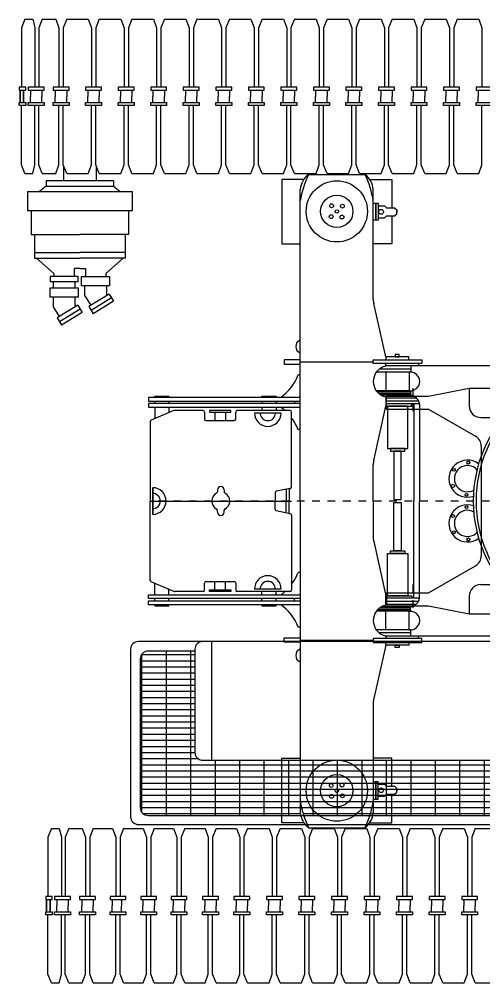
# Model space of a CAD drawing. Header units: millimetres. Extents: x 145 to 546, y 191 to 658.
# Drawn here: x 304.32 to 310.35, y 226.41 to 238.91 of the extents above; entities that cross this region are included whole.
import ezdxf

# ---------------------------------------------------------------- set-up
doc = ezdxf.new("R2010")
doc.units = ezdxf.units.MM
doc.linetypes.add('CENTER', pattern=[50.8, 31.75, -6.35, 6.35, -6.35])
doc.layers.add('Centerline', color=7, linetype='CENTER')
pattern_1 = [(180, (529425.91, 291695.01), (2e-13, -79.375), []), (270, (529425.9, 291695), (317.5, 6e-13), [])]

# ---------------------------------------------------------------- blocks, each defined once
blk = doc.blocks.new('DEMAG CC8800 TRACTOR TV')
for p, q in [((-7556, 6250), (-7602, 6140)), ((-7556, 6250), (-7455, 6250)), ((-7455, 6250), (-7426, 6140)), ((-7331, 6250), (-7376, 6140)), ((-7331, 6250), (-7156, 6250)), ((-7156, 6250), (-7115, 6140)), ((-7013, 6250), (-7059, 6140)), ((-7013, 6250), (-6734, 6250)), ((-6734, 6250), (-6692, 6140)), ((-6734, 6250), (-6692, 6140)), ((-6591, 6250), (-6637, 6140)), ((-6591, 6250), (-6312, 6250)), ((-6312, 6250), (-6270, 6140)), ((-6312, 6250), (-6270, 6140)), ((-6169, 6250), (-6214, 6140)), ((-6169, 6250), (-5889, 6250)), ((-5889, 6250), (-5847, 6140)), ((-5889, 6250), (-5847, 6140)), ((-5746, 6250), (-5792, 6140)), ((-5746, 6250), (-5467, 6250)), ((-5467, 6250), (-5425, 6140)), ((-5467, 6250), (-5425, 6140)), ((-5324, 6250), (-5370, 6140)), ((-5324, 6250), (-5045, 6250)), ((-5045, 6250), (-5003, 6140)), ((-5045, 6250), (-5003, 6140)), ((-4902, 6250), (-4947, 6140)), ((-4902, 6250), (-4622, 6250)), ((-4622, 6250), (-4580, 6140)), ((-4622, 6250), (-4580, 6140)), ((-4479, 6250), (-4525, 6140)), ((-4479, 6250), (-4200, 6250)), ((-4200, 6250), (-4158, 6140)), ((-4200, 6250), (-4158, 6140)), ((-4057, 6250), (-4103, 6140)), ((-4057, 6250), (-3777, 6250)), ((-3777, 6250), (-3736, 6140)), ((-3777, 6250), (-3736, 6140)), ((-3634, 6250), (-3680, 6140)), ((-3634, 6250), (-3355, 6250)), ((-3355, 6250), (-3313, 6140)), ((-3355, 6250), (-3313, 6140)), ((-3212, 6250), (-3258, 6140)), ((-3212, 6250), (-2933, 6250)), ((-2933, 6250), (-2891, 6140)), ((-2933, 6250), (-2891, 6140)), ((-2790, 6250), (-2835, 6140)), ((-2790, 6250), (-2510, 6250)), ((-2510, 6250), (-2468, 6140)), ((-2510, 6250), (-2468, 6140)), ((-2367, 6250), (-2413, 6140)), ((-2367, 6250), (-2088, 6250)), ((-2088, 6250), (-2046, 6140)), ((-2088, 6250), (-2046, 6140)), ((-1945, 6250), (-1991, 6140)), ((-1945, 6250), (-1666, 6250)), ((-1666, 6250), (-1624, 6140)), ((-1666, 6250), (-1624, 6140)), ((-7602, 6140), (-7602, 5368)), ((-7426, 6140), (-7426, 5368)), ((-7376, 6140), (-7376, 5368)), ((-7115, 6140), (-7115, 5368)), ((-7059, 6140), (-7059, 5368)), ((-6692, 6140), (-6692, 5368)), ((-6637, 6140), (-6637, 5368)), ((-6270, 6140), (-6270, 5368)), ((-6214, 6140), (-6214, 5368)), ((-5847, 6140), (-5847, 5368)), ((-5792, 6140), (-5792, 5368)), ((-5425, 6140), (-5425, 5368)), ((-5370, 6140), (-5370, 5368)), ((-5003, 6140), (-5003, 5368)), ((-4947, 6140), (-4947, 5368)), ((-4580, 6140), (-4580, 5368)), ((-4525, 6140), (-4525, 5368)), ((-4158, 6140), (-4158, 5368)), ((-4103, 6140), (-4103, 5368)), ((-3736, 6140), (-3736, 5368)), ((-3680, 6140), (-3680, 5368)), ((-3313, 6140), (-3313, 5368)), ((-3258, 6140), (-3258, 5368)), ((-2891, 6140), (-2891, 5368)), ((-2835, 6140), (-2835, 5368)), ((-2468, 6140), (-2468, 5368)), ((-2413, 6140), (-2413, 5368)), ((-2046, 6140), (-2046, 5368)), ((-1991, 6140), (-1991, 5368)), ((-1624, 6140), (-1624, 5368)), ((-7485, 5329), (-7485, 5250)), ((-7485, 5171), (-7485, 5250)), ((-7336, 5329), (-7336, 5250)), ((-7336, 5171), (-7336, 5250)), ((-7162, 5329), (-7162, 5250)), ((-7162, 5171), (-7162, 5250)), ((-7013, 5329), (-7013, 5250)), ((-7013, 5171), (-7013, 5250)), ((-6739, 5329), (-6739, 5250)), ((-6739, 5329), (-6739, 5250)), ((-6739, 5171), (-6739, 5250)), ((-6739, 5171), (-6739, 5250)), ((-6591, 5329), (-6591, 5250)), ((-6591, 5171), (-6591, 5250)), ((-6317, 5329), (-6317, 5250)), ((-6317, 5329), (-6317, 5250)), ((-6317, 5171), (-6317, 5250)), ((-6317, 5171), (-6317, 5250)), ((-6168, 5329), (-6168, 5250)), ((-6168, 5171), (-6168, 5250)), ((-5894, 5329), (-5894, 5250)), ((-5894, 5329), (-5894, 5250)), ((-5894, 5171), (-5894, 5250)), ((-5894, 5171), (-5894, 5250)), ((-5746, 5329), (-5746, 5250)), ((-5746, 5171), (-5746, 5250)), ((-5472, 5329), (-5472, 5250)), ((-5472, 5329), (-5472, 5250)), ((-5472, 5171), (-5472, 5250)), ((-5472, 5171), (-5472, 5250)), ((-5324, 5329), (-5324, 5250)), ((-5324, 5171), (-5324, 5250)), ((-5050, 5329), (-5050, 5250)), ((-5050, 5329), (-5050, 5250)), ((-5050, 5171), (-5050, 5250)), ((-5050, 5171), (-5050, 5250)), ((-4901, 5329), (-4901, 5250)), ((-4901, 5171), (-4901, 5250)), ((-4627, 5329), (-4627, 5250)), ((-4627, 5329), (-4627, 5250)), ((-4627, 5171), (-4627, 5250)), ((-4627, 5171), (-4627, 5250)), ((-4479, 5329), (-4479, 5250)), ((-4479, 5171), (-4479, 5250)), ((-4205, 5329), (-4205, 5250)), ((-4205, 5329), (-4205, 5250)), ((-4205, 5171), (-4205, 5250)), ((-4205, 5171), (-4205, 5250)), ((-4056, 5329), (-4056, 5250)), ((-4056, 5171), (-4056, 5250)), ((-3783, 5329), (-3783, 5250)), ((-3783, 5329), (-3783, 5250)), ((-3783, 5171), (-3783, 5250)), ((-3783, 5171), (-3783, 5250)), ((-3634, 5329), (-3634, 5250)), ((-3634, 5171), (-3634, 5250)), ((-3360, 5329), (-3360, 5250)), ((-3360, 5329), (-3360, 5250)), ((-3360, 5171), (-3360, 5250)), ((-3360, 5171), (-3360, 5250)), ((-3212, 5329), (-3212, 5250)), ((-3212, 5171), (-3212, 5250)), ((-2938, 5329), (-2938, 5250)), ((-2938, 5329), (-2938, 5250)), ((-2938, 5171), (-2938, 5250)), ((-2938, 5171), (-2938, 5250)), ((-2789, 5329), (-2789, 5250)), ((-2789, 5171), (-2789, 5250)), ((-2515, 5329), (-2515, 5250)), ((-2515, 5329), (-2515, 5250)), ((-2515, 5171), (-2515, 5250)), ((-2515, 5171), (-2515, 5250)), ((-2367, 5329), (-2367, 5250)), ((-2367, 5171), (-2367, 5250)), ((-2093, 5329), (-2093, 5250)), ((-2093, 5329), (-2093, 5250)), ((-2093, 5171), (-2093, 5250)), ((-2093, 5171), (-2093, 5250)), ((-1945, 5329), (-1945, 5250)), ((-1945, 5171), (-1945, 5250)), ((-1671, 5329), (-1671, 5250)), ((-1671, 5329), (-1671, 5250)), ((-1671, 5171), (-1671, 5250)), ((-1671, 5171), (-1671, 5250)), ((-7602, 4360), (-7602, 5132)), ((-7426, 4360), (-7426, 5132)), ((-7376, 4360), (-7376, 5132)), ((-7115, 4360), (-7115, 5132)), ((-7059, 4360), (-7059, 5132)), ((-6692, 4360), (-6692, 5132)), ((-6637, 4360), (-6637, 5132)), ((-6270, 4360), (-6270, 5132)), ((-6214, 4360), (-6214, 5132)), ((-5847, 4360), (-5847, 5132)), ((-5792, 4360), (-5792, 5132)), ((-5425, 4360), (-5425, 5132)), ((-5370, 4360), (-5370, 5132)), ((-5003, 4360), (-5003, 5132)), ((-4947, 4360), (-4947, 5132)), ((-4580, 4360), (-4580, 5132)), ((-4525, 4360), (-4525, 5132)), ((-4158, 4360), (-4158, 5132)), ((-4103, 4360), (-4103, 5132)), ((-3736, 4360), (-3736, 5132)), ((-3680, 4360), (-3680, 5132)), ((-3313, 4360), (-3313, 5132)), ((-3258, 4360), (-3258, 5132)), ((-2891, 4360), (-2891, 5132)), ((-2835, 4360), (-2835, 5132)), ((-2468, 4360), (-2468, 5132)), ((-2413, 4360), (-2413, 5132)), ((-2046, 4360), (-2046, 5132)), ((-1991, 4360), (-1991, 5132)), ((-1624, 4360), (-1624, 5132)), ((-7556, 4250), (-7602, 4360)), ((-7556, 4250), (-7455, 4250)), ((-7455, 4250), (-7426, 4360)), ((-7331, 4250), (-7376, 4360)), ((-7331, 4250), (-7156, 4250)), ((-7156, 4250), (-7115, 4360)), ((-7013, 4250), (-7059, 4360)), ((-7055, 4349), (-7055, 4159)), ((-7013, 4250), (-6734, 4250)), ((-6734, 4250), (-6692, 4360)), ((-6734, 4250), (-6692, 4360)), ((-6591, 4250), (-6637, 4360)), ((-6633, 4351), (-6633, 4155)), ((-6591, 4250), (-6312, 4250)), ((-6312, 4250), (-6270, 4360)), ((-6312, 4250), (-6270, 4360)), ((-6169, 4250), (-6214, 4360)), ((-6169, 4250), (-5889, 4250)), ((-5889, 4250), (-5847, 4360)), ((-5889, 4250), (-5847, 4360)), ((-5746, 4250), (-5792, 4360)), ((-5746, 4250), (-5467, 4250)), ((-5467, 4250), (-5425, 4360)), ((-5467, 4250), (-5425, 4360)), ((-5324, 4250), (-5370, 4360)), ((-5324, 4250), (-5045, 4250)), ((-5045, 4250), (-5003, 4360)), ((-5045, 4250), (-5003, 4360)), ((-4902, 4250), (-4947, 4360)), ((-4902, 4250), (-4622, 4250)), ((-4622, 4250), (-4580, 4360)), ((-4622, 4250), (-4580, 4360)), ((-4479, 4250), (-4525, 4360)), ((-4479, 4250), (-4200, 4250)), ((-4200, 4250), (-4158, 4360)), ((-4200, 4250), (-4158, 4360)), ((-4057, 4250), (-4103, 4360)), ((-4057, 4250), (-3777, 4250)), ((-3876, 4238), (-3876, 4250)), ((-3777, 4250), (-3736, 4360)), ((-3777, 4250), (-3736, 4360)), ((-3634, 4250), (-3680, 4360)), ((-3634, 4250), (-3355, 4250)), ((-3355, 4250), (-3313, 4360)), ((-3355, 4250), (-3313, 4360)), ((-3212, 4250), (-3258, 4360)), ((-3212, 4250), (-2933, 4250)), ((-3141, 4238), (-3141, 4250)), ((-2933, 4250), (-2891, 4360)), ((-2933, 4250), (-2891, 4360)), ((-2790, 4250), (-2835, 4360)), ((-2790, 4250), (-2510, 4250)), ((-2510, 4250), (-2468, 4360)), ((-2510, 4250), (-2468, 4360)), ((-2367, 4250), (-2413, 4360)), ((-2367, 4250), (-2088, 4250)), ((-2088, 4250), (-2046, 4360)), ((-2088, 4250), (-2046, 4360)), ((-1945, 4250), (-1991, 4360)), ((-1945, 4250), (-1666, 4250)), ((-1666, 4250), (-1624, 4360)), ((-1666, 4250), (-1624, 4360)), ((-6406, 4155), (-7282, 4155)), ((-7282, 4155), (-7282, 4083)), ((-6406, 4155), (-7282, 4155)), ((-6406, 4155), (-6406, 4083)), ((-3936, 4173), (-4223, 4173)), ((-4223, 4173), (-4223, 3335)), ((-3876, 4238), (-3142, 4238)), ((-3081, 4173), (-2794, 4173)), ((-2794, 4173), (-2794, 3803)), ((-7522, 4017), (-6166, 4017)), ((-7522, 4017), (-7522, 3764)), ((-7282, 4083), (-7368, 4017)), ((-7282, 4083), (-6406, 4083)), ((-6406, 4083), (-6320, 4017)), ((-6166, 4017), (-6166, 3764)), ((-3983, 0), (-3983, 4043)), ((-3034, 2613), (-3034, 4043)), ((-6166, 3764), (-7522, 3764)), ((-7474, 3764), (-7474, 3459)), ((-6214, 3764), (-6214, 3459)), ((-2970, 3830), (-2887, 3830)), ((-2887, 3830), (-2863, 3803)), ((-2863, 3803), (-2759, 3803)), ((-2759, 3803), (-2728, 3777)), ((-2728, 3777), (-2728, 3742)), ((-2728, 3728), (-2728, 3762)), ((-2970, 3674), (-2887, 3674)), ((-2887, 3674), (-2863, 3701)), ((-2863, 3701), (-2759, 3701)), ((-2794, 3701), (-2794, 3335)), ((-2759, 3701), (-2728, 3728)), ((-7474, 3459), (-6844, 3459)), ((-7432, 3459), (-7432, 3153)), ((-6214, 3459), (-6844, 3459)), ((-6256, 3459), (-6256, 3153)), ((-4223, 3335), (-3983, 3335)), ((-2794, 3335), (-3034, 3335)), ((-7432, 3226), (-6844, 3226)), ((-7432, 3153), (-6844, 3153)), ((-7406, 3153), (-7181, 2953)), ((-6256, 3226), (-6844, 3226)), ((-6256, 3153), (-6844, 3153)), ((-6282, 3153), (-6507, 2953)), ((-6844, 3019), (-6916, 3019)), ((-6916, 3019), (-6916, 2915)), ((-6844, 3019), (-6772, 3019)), ((-6772, 3019), (-6772, 2915)), ((-7181, 2953), (-7181, 2915)), ((-6507, 2953), (-6507, 2915)), ((-7189, 2849), (-7189, 2768)), ((-6907, 2849), (-6907, 2768)), ((-6781, 2792), (-6781, 2667)), ((-6499, 2792), (-6499, 2686)), ((-7189, 2646), (-7189, 2521)), ((-6907, 2646), (-6907, 2539)), ((-6781, 2667), (-6702, 2539)), ((-6462, 2686), (-6728, 2523)), ((-6432, 2636), (-6698, 2473)), ((-6499, 2686), (-6489, 2669)), ((-6462, 2686), (-6405, 2592)), ((-7189, 2521), (-7111, 2392)), ((-6871, 2539), (-7137, 2376)), ((-6907, 2539), (-6897, 2523)), ((-6871, 2539), (-6813, 2445)), ((-6728, 2523), (-6671, 2429)), ((-6405, 2592), (-6671, 2429)), ((-2872, 1871), (-3029, 2564)), ((-7137, 2376), (-7080, 2282)), ((-6840, 2489), (-7106, 2326)), ((-6813, 2445), (-7080, 2282)), ((-3983, 1807), (-3034, 1807)), ((-2870, 1752), (-2870, 1784)), ((0, 1752), (-2870, 1752)), ((-2546, 1752), (-2546, 1670)), ((-2449, 1784), (-2449, 1752)), ((-3983, 1636), (-4011, 1636)), ((-2546, 1670), (-2999, 1670)), ((-2546, 1711), (-2956, 1711)), ((-2872, 1670), (-2872, 1431)), ((-2569, 1670), (-2569, 1431)), ((-2569, 1431), (-2999, 1431)), ((-2552, 1412), (-2982, 1412)), ((-2552, 1390), (-2956, 1390)), ((-2552, 1430), (-2552, 1373)), ((-5871, 1295), (-5871, 1266)), ((-5688, 1295), (-5688, 1266)), ((-4480, 1295), (-4480, 1266)), ((-4297, 1295), (-4297, 1266)), ((-4056, 1295), (-4056, 1266)), ((-2552, 1373), (-2931, 1373)), ((-2870, 1349), (-2870, 1229)), ((-2870, 1337), (-2478, 1337)), ((-2870, 1300), (-2449, 1300)), ((-2434, 1261), (-2870, 1261)), ((-2532, 1229), (-2532, 1261)), ((-2508, 1261), (-2508, 0)), ((-2434, 1261), (-2434, 0)), ((-5625, 1173), (-5919, 1047)), ((-5625, 1173), (-5919, 1047)), ((-5871, 1216), (-5871, 1068)), ((-5688, 1216), (-5688, 1146)), ((-5245, 1175), (-5617, 1175)), ((-5245, 1175), (-5617, 1175)), ((-5225, 1155), (-5225, 1064)), ((-5225, 1155), (-5225, 1064)), ((-5091, 1151), (-5091, 1044)), ((-5091, 1151), (-5091, 1044)), ((-4955, 1151), (-4955, 1044)), ((-4955, 1151), (-4955, 1044)), ((-4820, 1064), (-4820, 1155)), ((-4820, 1064), (-4820, 1155)), ((-4116, 1175), (-4800, 1175)), ((-4116, 1175), (-4800, 1175)), ((-4230, 1142), (-4577, 1142)), ((-4230, 1142), (-4577, 1142)), ((-4480, 1216), (-4480, 1175)), ((-4297, 1216), (-4297, 1175)), ((-4096, 184), (-4096, 1155)), ((-3029, 525), (-2870, 1229)), ((-2870, 1229), (-2532, 1229)), ((-5931, 1029), (-5931, 0)), ((-5931, 1029), (-5931, 0)), ((-5205, 1044), (-4840, 1044)), ((-5205, 1044), (-4840, 1044)), ((-3983, 926), (-4011, 926)), ((-3034, 0), (-3034, 476)), ((-5898, 0), (-5898, 173)), ((-5898, 0), (-5898, 173)), ((-5898, 173), (-5898, 0)), ((-5057, 145), (-5057, 121)), ((-4971, 145), (-4971, 121)), ((-4112, 164), (-4294, 127)), ((-4164, 154), (-4164, 0)), ((-4128, 161), (-4128, 0)), ((-5931, 0), (-4096, 0)), ((-5931, -1029), (-5931, 0)), ((-5931, -1029), (-5931, 0)), ((-5898, 0), (-5898, -173)), ((-5898, 0), (-5898, -173)), ((-5898, -173), (-5898, 0)), ((-4309, 107), (-4309, 0)), ((-4309, -107), (-4309, 0)), ((-4164, -154), (-4164, 0)), ((-4128, -161), (-4128, 0)), ((-3983, 0), (-3983, -4043)), ((-3034, 0), (-3034, -476)), ((-2508, -1261), (-2508, 0)), ((-2434, -1261), (-2434, 0)), ((-5057, -145), (-5057, -121)), ((-4971, -145), (-4971, -121)), ((-4112, -164), (-4294, -127)), ((-4096, -184), (-4096, -1155)), ((-3029, -525), (-2870, -1229)), ((-3983, -926), (-4011, -926)), ((-5625, -1173), (-5919, -1047)), ((-5625, -1173), (-5919, -1047)), ((-5871, -1216), (-5871, -1068)), ((-5225, -1155), (-5225, -1064)), ((-5225, -1155), (-5225, -1064)), ((-5205, -1044), (-4840, -1044)), ((-5205, -1044), (-4840, -1044)), ((-5091, -1151), (-5091, -1044)), ((-5091, -1151), (-5091, -1044)), ((-4955, -1151), (-4955, -1044)), ((-4955, -1151), (-4955, -1044)), ((-4820, -1064), (-4820, -1155)), ((-4820, -1064), (-4820, -1155)), ((-5688, -1216), (-5688, -1146)), ((-5245, -1175), (-5617, -1175)), ((-5245, -1175), (-5617, -1175)), ((-4116, -1175), (-4800, -1175)), ((-4116, -1175), (-4800, -1175)), ((-4230, -1142), (-4577, -1142)), ((-4230, -1142), (-4577, -1142)), ((-4480, -1216), (-4480, -1175)), ((-4297, -1216), (-4297, -1175)), ((-2870, -1349), (-2870, -1229)), ((-2870, -1229), (-2532, -1229)), ((-2532, -1229), (-2532, -1261)), ((-5871, -1295), (-5871, -1266)), ((-5688, -1295), (-5688, -1266)), ((-4480, -1295), (-4480, -1266)), ((-4297, -1295), (-4297, -1266)), ((-4056, -1295), (-4056, -1266)), ((-2552, -1373), (-2931, -1373)), ((-2434, -1261), (-2870, -1261)), ((-2870, -1300), (-2449, -1300)), ((-2870, -1337), (-2478, -1337)), ((-2552, -1430), (-2552, -1373)), ((-2569, -1431), (-2999, -1431)), ((-2552, -1412), (-2982, -1412)), ((-2552, -1390), (-2956, -1390)), ((-2872, -1670), (-2872, -1431)), ((-2569, -1670), (-2569, -1431)), ((-3983, -1636), (-4011, -1636)), ((-2546, -1670), (-2999, -1670)), ((-2546, -1711), (-2956, -1711)), ((-2546, -1752), (-2546, -1670)), ((-3983, -1807), (-3034, -1807)), ((-2872, -1871), (-3029, -2564)), ((0, -1752), (-2870, -1752)), ((-2870, -1752), (-2870, -1784)), ((-2449, -1784), (-2449, -1752)), ((-3034, -2613), (-3034, -4043)), ((-4223, -4173), (-4223, -3335)), ((-4223, -3335), (-3983, -3335)), ((-2794, -3335), (-3034, -3335)), ((-2794, -3701), (-2794, -3335)), ((-2970, -3674), (-2887, -3674)), ((-2887, -3674), (-2863, -3701)), ((-2863, -3701), (-2759, -3701)), ((-2759, -3701), (-2728, -3728)), ((-2728, -3728), (-2728, -3762)), ((-2728, -3777), (-2728, -3742)), ((-2970, -3830), (-2887, -3830)), ((-2887, -3830), (-2863, -3803)), ((-2863, -3803), (-2759, -3803)), ((-2794, -4173), (-2794, -3803)), ((-2759, -3803), (-2728, -3777)), ((-3936, -4173), (-4223, -4173)), ((-3876, -4238), (-3142, -4238)), ((-3876, -4238), (-3876, -4250)), ((-3141, -4238), (-3141, -4250)), ((-3081, -4173), (-2794, -4173)), ((-7213, -4250), (-7259, -4360)), ((-7259, -4360), (-7259, -5132)), ((-7213, -4250), (-7112, -4250)), ((-7112, -4250), (-7083, -4360)), ((-7083, -4360), (-7083, -5132)), ((-6988, -4250), (-7034, -4360)), ((-7034, -4360), (-7034, -5132)), ((-6988, -4250), (-6814, -4250)), ((-6814, -4250), (-6772, -4360)), ((-6772, -4360), (-6772, -5132)), ((-6671, -4250), (-6716, -4360)), ((-6716, -4360), (-6716, -5132)), ((-6671, -4250), (-6418, -4250)), ((-6418, -4250), (-6376, -4360)), ((-6376, -4360), (-6376, -5132)), ((-6276, -4250), (-6322, -4360)), ((-6322, -4360), (-6322, -5132)), ((-6276, -4250), (-6020, -4250)), ((-6020, -4250), (-5978, -4360)), ((-6020, -4250), (-5978, -4360)), ((-5978, -4360), (-5978, -5132)), ((-5877, -4250), (-5923, -4360)), ((-5923, -4360), (-5923, -5132)), ((-5877, -4250), (-5626, -4250)), ((-5626, -4250), (-5584, -4360)), ((-5626, -4250), (-5584, -4360)), ((-5584, -4360), (-5584, -5132)), ((-5482, -4250), (-5528, -4360)), ((-5528, -4360), (-5528, -5132)), ((-5482, -4250), (-5218, -4250)), ((-5218, -4250), (-5176, -4360)), ((-5218, -4250), (-5176, -4360)), ((-5176, -4360), (-5176, -5132)), ((-5075, -4250), (-5120, -4360)), ((-5120, -4360), (-5120, -5132)), ((-5075, -4250), (-4810, -4250)), ((-4810, -4250), (-4768, -4360)), ((-4810, -4250), (-4768, -4360)), ((-4768, -4360), (-4768, -5132)), ((-4667, -4250), (-4713, -4360)), ((-4713, -4360), (-4713, -5132)), ((-4667, -4250), (-4388, -4250)), ((-4388, -4250), (-4346, -4360)), ((-4388, -4250), (-4346, -4360)), ((-4346, -4360), (-4346, -5132)), ((-4244, -4250), (-4290, -4360)), ((-4290, -4360), (-4290, -5132)), ((-4244, -4250), (-3965, -4250)), ((-3965, -4250), (-3923, -4360)), ((-3965, -4250), (-3923, -4360)), ((-3923, -4360), (-3923, -5132)), ((-3822, -4250), (-3868, -4360)), ((-3868, -4360), (-3868, -5132)), ((-3822, -4250), (-3543, -4250)), ((-3543, -4250), (-3501, -4360)), ((-3543, -4250), (-3501, -4360)), ((-3501, -4360), (-3501, -5132)), ((-3400, -4250), (-3446, -4360)), ((-3446, -4360), (-3446, -5132)), ((-3400, -4250), (-3120, -4250)), ((-3120, -4250), (-3079, -4360)), ((-3120, -4250), (-3079, -4360)), ((-3079, -4360), (-3079, -5132)), ((-2977, -4250), (-3023, -4360)), ((-3023, -4360), (-3023, -5132)), ((-2977, -4250), (-2698, -4250)), ((-2698, -4250), (-2656, -4360)), ((-2698, -4250), (-2656, -4360)), ((-2656, -4360), (-2656, -5132)), ((-2555, -4250), (-2601, -4360)), ((-2601, -4360), (-2601, -5132)), ((-2555, -4250), (-2276, -4250)), ((-2276, -4250), (-2234, -4360)), ((-2276, -4250), (-2234, -4360)), ((-2234, -4360), (-2234, -5132)), ((-2133, -4250), (-2178, -4360)), ((-2178, -4360), (-2178, -5132)), ((-2133, -4250), (-1853, -4250)), ((-1853, -4250), (-1811, -4360)), ((-1853, -4250), (-1811, -4360)), ((-1811, -4360), (-1811, -5132)), ((-1710, -4250), (-1756, -4360)), ((-1756, -4360), (-1756, -5132)), ((-1710, -4250), (-1431, -4250)), ((-7142, -5171), (-7142, -5250)), ((-6993, -5171), (-6993, -5250)), ((-6819, -5171), (-6819, -5250)), ((-6670, -5171), (-6670, -5250)), ((-6423, -5171), (-6423, -5250)), ((-6423, -5171), (-6423, -5250)), ((-6423, -5171), (-6423, -5250)), ((-6303, -5171), (-6303, -5250)), ((-6025, -5171), (-6025, -5250)), ((-6025, -5171), (-6025, -5250)), ((-6025, -5171), (-6025, -5250)), ((-5876, -5171), (-5876, -5250)), ((-5631, -5171), (-5631, -5250)), ((-5631, -5171), (-5631, -5250)), ((-5482, -5171), (-5482, -5250)), ((-5223, -5171), (-5223, -5250)), ((-5223, -5171), (-5223, -5250)), ((-5074, -5171), (-5074, -5250)), ((-4815, -5171), (-4815, -5250)), ((-4815, -5171), (-4815, -5250)), ((-4667, -5171), (-4667, -5250)), ((-4393, -5171), (-4393, -5250)), ((-4393, -5171), (-4393, -5250)), ((-4244, -5171), (-4244, -5250)), ((-3970, -5171), (-3970, -5250)), ((-3970, -5171), (-3970, -5250)), ((-3822, -5171), (-3822, -5250)), ((-3548, -5171), (-3548, -5250)), ((-3548, -5171), (-3548, -5250)), ((-3399, -5171), (-3399, -5250)), ((-3126, -5171), (-3126, -5250)), ((-3126, -5171), (-3126, -5250)), ((-2977, -5171), (-2977, -5250)), ((-2703, -5171), (-2703, -5250)), ((-2703, -5171), (-2703, -5250)), ((-2555, -5171), (-2555, -5250)), ((-2281, -5171), (-2281, -5250)), ((-2281, -5171), (-2281, -5250)), ((-2132, -5171), (-2132, -5250)), ((-1858, -5171), (-1858, -5250)), ((-1858, -5171), (-1858, -5250)), ((-1710, -5171), (-1710, -5250)), ((-7259, -6140), (-7259, -5368)), ((-7142, -5329), (-7142, -5250)), ((-7083, -6140), (-7083, -5368)), ((-7034, -6140), (-7034, -5368)), ((-6993, -5329), (-6993, -5250)), ((-6819, -5329), (-6819, -5250)), ((-6772, -6140), (-6772, -5368)), ((-6716, -6140), (-6716, -5368)), ((-6670, -5329), (-6670, -5250)), ((-6423, -5329), (-6423, -5250)), ((-6423, -5329), (-6423, -5250)), ((-6423, -5329), (-6423, -5250)), ((-6376, -6140), (-6376, -5368)), ((-6322, -6140), (-6322, -5368)), ((-6303, -5329), (-6303, -5250)), ((-6025, -5329), (-6025, -5250)), ((-6025, -5329), (-6025, -5250)), ((-6025, -5329), (-6025, -5250)), ((-5978, -6140), (-5978, -5368)), ((-5923, -6140), (-5923, -5368)), ((-5876, -5329), (-5876, -5250)), ((-5631, -5329), (-5631, -5250)), ((-5631, -5329), (-5631, -5250)), ((-5584, -6140), (-5584, -5368)), ((-5528, -6140), (-5528, -5368)), ((-5482, -5329), (-5482, -5250)), ((-5223, -5329), (-5223, -5250)), ((-5223, -5329), (-5223, -5250)), ((-5176, -6140), (-5176, -5368)), ((-5120, -6140), (-5120, -5368)), ((-5074, -5329), (-5074, -5250)), ((-4815, -5329), (-4815, -5250)), ((-4815, -5329), (-4815, -5250)), ((-4768, -6140), (-4768, -5368)), ((-4713, -6140), (-4713, -5368)), ((-4667, -5329), (-4667, -5250)), ((-4393, -5329), (-4393, -5250)), ((-4393, -5329), (-4393, -5250)), ((-4346, -6140), (-4346, -5368)), ((-4290, -6140), (-4290, -5368)), ((-4244, -5329), (-4244, -5250)), ((-3970, -5329), (-3970, -5250)), ((-3970, -5329), (-3970, -5250)), ((-3923, -6140), (-3923, -5368)), ((-3868, -6140), (-3868, -5368)), ((-3822, -5329), (-3822, -5250)), ((-3548, -5329), (-3548, -5250)), ((-3548, -5329), (-3548, -5250)), ((-3501, -6140), (-3501, -5368)), ((-3446, -6140), (-3446, -5368)), ((-3399, -5329), (-3399, -5250)), ((-3126, -5329), (-3126, -5250)), ((-3126, -5329), (-3126, -5250)), ((-3079, -6140), (-3079, -5368)), ((-3023, -6140), (-3023, -5368)), ((-2977, -5329), (-2977, -5250)), ((-2703, -5329), (-2703, -5250)), ((-2703, -5329), (-2703, -5250)), ((-2656, -6140), (-2656, -5368)), ((-2601, -6140), (-2601, -5368)), ((-2555, -5329), (-2555, -5250)), ((-2281, -5329), (-2281, -5250)), ((-2281, -5329), (-2281, -5250)), ((-2234, -6140), (-2234, -5368)), ((-2178, -6140), (-2178, -5368)), ((-2132, -5329), (-2132, -5250)), ((-1858, -5329), (-1858, -5250)), ((-1858, -5329), (-1858, -5250)), ((-1811, -6140), (-1811, -5368)), ((-1756, -6140), (-1756, -5368)), ((-1710, -5329), (-1710, -5250)), ((-7213, -6250), (-7259, -6140)), ((-7112, -6250), (-7083, -6140)), ((-6988, -6250), (-7034, -6140)), ((-6814, -6250), (-6772, -6140)), ((-6671, -6250), (-6716, -6140)), ((-6418, -6250), (-6376, -6140)), ((-6276, -6250), (-6322, -6140)), ((-6020, -6250), (-5978, -6140)), ((-6020, -6250), (-5978, -6140)), ((-5877, -6250), (-5923, -6140)), ((-5626, -6250), (-5584, -6140)), ((-5626, -6250), (-5584, -6140)), ((-5482, -6250), (-5528, -6140)), ((-5218, -6250), (-5176, -6140)), ((-5218, -6250), (-5176, -6140)), ((-5075, -6250), (-5120, -6140)), ((-4810, -6250), (-4768, -6140)), ((-4810, -6250), (-4768, -6140)), ((-4667, -6250), (-4713, -6140)), ((-4388, -6250), (-4346, -6140)), ((-4388, -6250), (-4346, -6140)), ((-4244, -6250), (-4290, -6140)), ((-3965, -6250), (-3923, -6140)), ((-3965, -6250), (-3923, -6140)), ((-3822, -6250), (-3868, -6140)), ((-3543, -6250), (-3501, -6140)), ((-3543, -6250), (-3501, -6140)), ((-3400, -6250), (-3446, -6140)), ((-3120, -6250), (-3079, -6140)), ((-3120, -6250), (-3079, -6140)), ((-2977, -6250), (-3023, -6140)), ((-2698, -6250), (-2656, -6140)), ((-2698, -6250), (-2656, -6140)), ((-2555, -6250), (-2601, -6140)), ((-2276, -6250), (-2234, -6140)), ((-2276, -6250), (-2234, -6140)), ((-2133, -6250), (-2178, -6140)), ((-1853, -6250), (-1811, -6140)), ((-1853, -6250), (-1811, -6140)), ((-1710, -6250), (-1756, -6140)), ((-7213, -6250), (-7112, -6250)), ((-6988, -6250), (-6814, -6250)), ((-6671, -6250), (-6418, -6250)), ((-6276, -6250), (-6020, -6250)), ((-5877, -6250), (-5626, -6250)), ((-5482, -6250), (-5218, -6250)), ((-5075, -6250), (-4810, -6250)), ((-4667, -6250), (-4388, -6250)), ((-4244, -6250), (-3965, -6250)), ((-3822, -6250), (-3543, -6250)), ((-3400, -6250), (-3120, -6250)), ((-2977, -6250), (-2698, -6250)), ((-2555, -6250), (-2276, -6250)), ((-2133, -6250), (-1853, -6250)), ((-1710, -6250), (-1431, -6250))]:
    blk.add_line(p, q)
for points in [[(-7630, 5368), (-7630, 5329), (-7545, 5329), (-7545, 5368)], [(-7618, 5329), (-7618, 5250), (-7618, 5250), (-7618, 5329)], [(-7618, 5171), (-7618, 5250), (-7618, 5250), (-7618, 5171)], [(-7573, 5329), (-7573, 5250), (-7573, 5250), (-7573, 5329)], [(-7573, 5171), (-7573, 5250), (-7573, 5250), (-7573, 5171)], [(-7514, 5368), (-7514, 5329), (-7307, 5329), (-7307, 5368)], [(-7191, 5368), (-7191, 5329), (-6984, 5329), (-6984, 5368)], [(-6768, 5368), (-6768, 5329), (-6562, 5329), (-6562, 5368)], [(-6346, 5368), (-6346, 5329), (-6139, 5329), (-6139, 5368)], [(-5923, 5368), (-5923, 5329), (-5717, 5329), (-5717, 5368)], [(-5501, 5368), (-5501, 5329), (-5295, 5329), (-5295, 5368)], [(-5079, 5368), (-5079, 5329), (-4872, 5329), (-4872, 5368)], [(-4656, 5368), (-4656, 5329), (-4450, 5329), (-4450, 5368)], [(-4234, 5368), (-4234, 5329), (-4028, 5329), (-4028, 5368)], [(-3812, 5368), (-3812, 5329), (-3605, 5329), (-3605, 5368)], [(-3389, 5368), (-3389, 5329), (-3183, 5329), (-3183, 5368)], [(-2967, 5368), (-2967, 5329), (-2760, 5329), (-2760, 5368)], [(-2544, 5368), (-2544, 5329), (-2338, 5329), (-2338, 5368)], [(-2122, 5368), (-2122, 5329), (-1916, 5329), (-1916, 5368)], [(-1700, 5368), (-1700, 5329), (-1493, 5329), (-1493, 5368)], [(-7630, 5132), (-7630, 5171), (-7545, 5171), (-7545, 5132)], [(-7514, 5132), (-7514, 5171), (-7307, 5171), (-7307, 5132)], [(-7191, 5132), (-7191, 5171), (-6984, 5171), (-6984, 5132)], [(-6768, 5132), (-6768, 5171), (-6562, 5171), (-6562, 5132)], [(-6346, 5132), (-6346, 5171), (-6139, 5171), (-6139, 5132)], [(-5923, 5132), (-5923, 5171), (-5717, 5171), (-5717, 5132)], [(-5501, 5132), (-5501, 5171), (-5295, 5171), (-5295, 5132)], [(-5079, 5132), (-5079, 5171), (-4872, 5171), (-4872, 5132)], [(-4656, 5132), (-4656, 5171), (-4450, 5171), (-4450, 5132)], [(-4234, 5132), (-4234, 5171), (-4028, 5171), (-4028, 5132)], [(-3812, 5132), (-3812, 5171), (-3605, 5171), (-3605, 5132)], [(-3389, 5132), (-3389, 5171), (-3183, 5171), (-3183, 5132)], [(-2967, 5132), (-2967, 5171), (-2760, 5171), (-2760, 5132)], [(-2544, 5132), (-2544, 5171), (-2338, 5171), (-2338, 5132)], [(-2122, 5132), (-2122, 5171), (-1916, 5171), (-1916, 5132)], [(-1700, 5132), (-1700, 5171), (-1493, 5171), (-1493, 5132)], [(-3034, 3866), (-3003, 3866), (-3003, 3645), (-3034, 3645)], [(-3003, 3866), (-2970, 3866), (-2970, 3644), (-3003, 3644)], [(-6866, 2915), (-7230, 2915), (-7230, 2849), (-6866, 2849)], [(-6822, 2915), (-6458, 2915), (-6458, 2792), (-6822, 2792)], [(-7230, 2768), (-6866, 2768), (-6866, 2646), (-7230, 2646)], [(-2697, 1899), (-2752, 1899), (-2752, 1871), (-2697, 1871)], [(-3983, 1832), (-4190, 1832), (-4190, 1777), (-3983, 1777)], [(-3034, 1834), (-2405, 1834), (-2405, 1784), (-3034, 1784)], [(-2574, 1871), (-2872, 1871), (-2872, 1834), (-2574, 1834)], [(-3983, 1345), (-5952, 1345), (-5952, 1295), (-3983, 1295)], [(-3983, 1266), (-5952, 1266), (-5952, 1216), (-3983, 1216)], [(-5688, 1345), (-5871, 1345), (-5871, 1361), (-5688, 1361)], [(-4297, 1345), (-4480, 1345), (-4480, 1361), (-4297, 1361)], [(-5160, 1151), (-4885, 1151), (-4885, 1175), (-5160, 1175)], [(-5160, 1151), (-4885, 1151), (-4885, 1175), (-5160, 1175)], [(-2586, 1229), (-2849, 1229), (-2849, 682), (-2586, 682)], [(-2625, 682), (-2812, 682), (-2812, 646), (-2625, 646)], [(-2671, 646), (-2768, 646), (-2768, 18), (-2671, 18)], [(-2671, -646), (-2768, -646), (-2768, -18), (-2671, -18)], [(-2586, -1229), (-2849, -1229), (-2849, -682), (-2586, -682)], [(-2625, -682), (-2812, -682), (-2812, -646), (-2625, -646)], [(-3983, -1266), (-5952, -1266), (-5952, -1216), (-3983, -1216)], [(-5160, -1151), (-4885, -1151), (-4885, -1175), (-5160, -1175)], [(-5160, -1151), (-4885, -1151), (-4885, -1175), (-5160, -1175)], [(-3983, -1345), (-5952, -1345), (-5952, -1295), (-3983, -1295)], [(-5688, -1345), (-5871, -1345), (-5871, -1361), (-5688, -1361)], [(-4297, -1345), (-4480, -1345), (-4480, -1361), (-4297, -1361)], [(-3983, -1832), (-4190, -1832), (-4190, -1777), (-3983, -1777)], [(-3034, -1834), (-2405, -1834), (-2405, -1784), (-3034, -1784)], [(-2574, -1871), (-2872, -1871), (-2872, -1834), (-2574, -1834)], [(-2697, -1899), (-2752, -1899), (-2752, -1871), (-2697, -1871)], [(-3034, -3866), (-3003, -3866), (-3003, -3645), (-3034, -3645)], [(-3003, -3866), (-2970, -3866), (-2970, -3644), (-3003, -3644)], [(-7287, -5132), (-7287, -5171), (-7202, -5171), (-7202, -5132)], [(-7275, -5171), (-7275, -5250), (-7275, -5250), (-7275, -5171)], [(-7230, -5171), (-7230, -5250), (-7230, -5250), (-7230, -5171)], [(-7171, -5132), (-7171, -5171), (-6964, -5171), (-6964, -5132)], [(-6848, -5132), (-6848, -5171), (-6641, -5171), (-6641, -5132)], [(-6452, -5132), (-6452, -5171), (-6246, -5171), (-6246, -5132)], [(-6054, -5132), (-6054, -5171), (-5847, -5171), (-5847, -5132)], [(-5659, -5132), (-5659, -5171), (-5453, -5171), (-5453, -5132)], [(-5252, -5132), (-5252, -5171), (-5045, -5171), (-5045, -5132)], [(-4844, -5132), (-4844, -5171), (-4638, -5171), (-4638, -5132)], [(-4422, -5132), (-4422, -5171), (-4215, -5171), (-4215, -5132)], [(-3999, -5132), (-3999, -5171), (-3793, -5171), (-3793, -5132)], [(-3577, -5132), (-3577, -5171), (-3371, -5171), (-3371, -5132)], [(-3155, -5132), (-3155, -5171), (-2948, -5171), (-2948, -5132)], [(-2732, -5132), (-2732, -5171), (-2526, -5171), (-2526, -5132)], [(-2310, -5132), (-2310, -5171), (-2103, -5171), (-2103, -5132)], [(-1887, -5132), (-1887, -5171), (-1681, -5171), (-1681, -5132)], [(-7287, -5368), (-7287, -5329), (-7202, -5329), (-7202, -5368)], [(-7275, -5329), (-7275, -5250), (-7275, -5250), (-7275, -5329)], [(-7230, -5329), (-7230, -5250), (-7230, -5250), (-7230, -5329)], [(-7171, -5368), (-7171, -5329), (-6964, -5329), (-6964, -5368)], [(-6848, -5368), (-6848, -5329), (-6641, -5329), (-6641, -5368)], [(-6452, -5368), (-6452, -5329), (-6246, -5329), (-6246, -5368)], [(-6054, -5368), (-6054, -5329), (-5847, -5329), (-5847, -5368)], [(-5659, -5368), (-5659, -5329), (-5453, -5329), (-5453, -5368)], [(-5252, -5368), (-5252, -5329), (-5045, -5329), (-5045, -5368)], [(-4844, -5368), (-4844, -5329), (-4638, -5329), (-4638, -5368)], [(-4422, -5368), (-4422, -5329), (-4215, -5329), (-4215, -5368)], [(-3999, -5368), (-3999, -5329), (-3793, -5329), (-3793, -5368)], [(-3577, -5368), (-3577, -5329), (-3371, -5329), (-3371, -5368)], [(-3155, -5368), (-3155, -5329), (-2948, -5329), (-2948, -5368)], [(-2732, -5368), (-2732, -5329), (-2526, -5329), (-2526, -5368)], [(-2310, -5368), (-2310, -5329), (-2103, -5329), (-2103, -5368)], [(-1887, -5368), (-1887, -5329), (-1681, -5329), (-1681, -5368)]]:
    blk.add_lwpolyline(points, close=True)
for centre, radius in [((-3508, 3758), 397), ((-3508, 3758), 210), ((-3576, 3831), 24.9), ((-3508, 3758), 21.9), ((-3435, 3825), 24.9), ((-2933, 3752), 31.1), ((-3582, 3690), 24.9), ((-3441, 3684), 24.9), ((0, 0), 1732), ((0, 0), 1696), ((-1800, 500), 18.9), ((-1988, 405), 18.9), ((-2000, 195), 18.9), ((-1824, 80), 18.9), ((-1824, -80), 18.9), ((-2000, -195), 18.9), ((-1988, -405), 18.9), ((-1800, -500), 18.9), ((-3508, -3758), 397), ((-3508, -3758), 210), ((-3582, -3690), 24.9), ((-3508, -3758), 21.9), ((-3441, -3684), 24.9), ((-2933, -3752), 31.1), ((-3576, -3831), 24.9), ((-3435, -3825), 24.9)]:
    blk.add_circle(centre, radius)
for centre, radius, start, end in [((-3701, 4015), 283, 128.1729, 174.3589), ((-2814, 3720), 1181, 154.0047, 171.5814), ((-3316, 4015), 283, 5.6411, 51.8271), ((-4203, 3720), 1181, 8.4186, 25.9953), ((-2810, 2613), 225, 180, 192.7459), ((-3954, 2005), 87.6, 109.2219, 250.7781), ((-2811, 1517), 242, 104.1564, 140.9611), ((-4611, 1868), 644, 305.6364, 338.8176), ((-2814, 1551), 220, 147.1981, 212.8019), ((-2552, 1551), 121, 261.624, 98.376), ((-2811, 1584), 242, 219.0389, 255.8436), ((-2576, 1230), 146, 12.5459, 80.3707), ((-5617, 1155), 20, 90, 113.1996), ((-5617, 1155), 20, 90, 113.1996), ((-5617, 1155), 20, 90, 113.1996), ((-5245, 1155), 20, 0, 90), ((-5245, 1155), 20, 0, 90), ((-4800, 1155), 20, 90, 180), ((-4800, 1155), 20, 90, 180), ((-4404, 1142), 173, 180, 0), ((-4404, 1142), 173, 180, 0), ((-4404, 1142), 99.3, 180, 0), ((-4404, 1142), 99.3, 180, 0), ((-4611, 693), 644, 48.472, 54.3636), ((-4116, 1155), 20, 0, 90), ((-5911, 1029), 20, 113.1996, 180), ((-5911, 1029), 20, 113.1996, 180), ((-5911, 1029), 20, 113.1996, 180), ((-5205, 1064), 20, 180, 270), ((-5205, 1064), 20, 180, 270), ((-4840, 1064), 20, 270, 0), ((-4840, 1064), 20, 270, 0), ((-4611, 693), 644, 21.1824, 36.8954), ((-2810, 476), 225, 167.2943, 180), ((-1812, 290), 241, 52.0885, 289.724), ((-1812, 290), 170, 41.2496, 300.5629), ((-5898, 0), 173, 0, 90), ((-5898, 0), 173, 0, 90), ((-5898, 0), 173, 0, 90), ((-5898, 0), 173, 0, 90), ((-5014, 145), 42.9, 0, 180), ((-4289, 107), 20, 101.6881, 180), ((-4116, 184), 20, 281.6881, 0), ((-5898, 0), 99.3, 0, 90), ((-5898, 0), 99.3, 0, 90), ((-5898, 0), 99.3, 0, 90), ((-5898, 0), 99.3, 0, 90), ((-5898, 0), 99.3, 270, 0), ((-5898, 0), 173, 270, 0), ((-5898, 0), 99.3, 270, 0), ((-5898, 0), 173, 270, 0), ((-5898, 0), 99.3, 270, 0), ((-5898, 0), 173, 270, 0), ((-5014, 0), 117, 117.3788, 180), ((-5014, 0), 117, 180, 242.6212), ((-5077, 121), 20, 297.3788, 0), ((-4951, 121), 20, 180, 242.6212), ((-5014, 0), 117, 0, 62.6212), ((-5014, 0), 117, 297.3788, 0), ((-5898, 0), 99.3, 270, 0), ((-5898, 0), 173, 270, 0), ((-5077, -121), 20, 0, 62.6212), ((-4951, -121), 20, 117.3788, 180), ((-4289, -107), 20, 180, 258.3119), ((-1812, -290), 241, 70.276, 307.9115), ((-1812, -290), 170, 59.4371, 318.7504), ((-5014, -145), 42.9, 180, 0), ((-4116, -184), 20, 0, 78.3119), ((-2810, -476), 225, 180, 192.7057), ((-4404, -1142), 173, 0, 180), ((-4404, -1142), 173, 0, 180), ((-4611, -693), 644, 323.1046, 338.8176), ((-5911, -1029), 20, 180, 246.8004), ((-5911, -1029), 20, 180, 246.8004), ((-5911, -1029), 20, 180, 246.8004), ((-5205, -1064), 20, 90, 180), ((-5205, -1064), 20, 90, 180), ((-4840, -1064), 20, 0, 90), ((-4840, -1064), 20, 0, 90), ((-4404, -1142), 99.3, 0, 180), ((-4404, -1142), 99.3, 0, 180), ((-5617, -1155), 20, 246.8004, 270), ((-5617, -1155), 20, 246.8004, 270), ((-5617, -1155), 20, 246.8004, 270), ((-5245, -1155), 20, 270, 0), ((-5245, -1155), 20, 270, 0), ((-4800, -1155), 20, 180, 270), ((-4800, -1155), 20, 180, 270), ((-4611, -693), 644, 305.6364, 311.528), ((-4116, -1155), 20, 270, 0), ((-4611, -1868), 644, 21.1824, 54.3636), ((-2811, -1584), 242, 104.1564, 140.9611), ((-2576, -1230), 146, 279.6293, 347.4541), ((-2814, -1551), 220, 147.1981, 212.8019), ((-2552, -1551), 121, 261.624, 98.376), ((-2811, -1517), 242, 219.0389, 255.8436), ((-3954, -2005), 87.6, 109.2219, 250.7781), ((-2810, -2613), 225, 167.2541, 180), ((-2814, -3720), 1181, 188.4186, 205.9953), ((-4203, -3720), 1181, 334.0047, 351.5814), ((-3701, -4015), 283, 185.6411, 231.8271), ((-3316, -4015), 283, 308.1729, 354.3589)]:
    blk.add_arc(centre, radius, start, end)
at = {"layer": 'Centerline'}
blk.add_line((5872, 0), (-5872, 0), dxfattribs=at)
blk = doc.blocks.new('DEMAG CC8800 PLATFORM TV')
h = blk.add_hatch()
h.set_pattern_fill('GRATE', color=256, scale=100, angle=-180, style=0)
h.set_pattern_definition(pattern_1)
h.paths.add_polyline_path([(-2759, 3701), (-2794, 3701), (-2794, 3363), (2522, 3363), (2522, 4079), (-2794, 4079), (-2794, 3803), (-2759, 3803), (-2728, 3777), (-2728, 3742), (-2728, 3728)])
h = blk.add_hatch()
h.set_pattern_fill('GRATE', color=256, scale=100, angle=-180, style=0)
h.set_pattern_definition(pattern_1)
h.paths.add_polyline_path([(2522, 3363), (2794, 3363), (2794, 3701), (2759, 3701), (2728, 3728), (2728, 3762), (2728, 3777), (2759, 3803), (2794, 3803), (2794, 4079), (2522, 4079)])
h = blk.add_hatch()
h.set_pattern_fill('GRATE', color=256, scale=100, angle=-180, style=0)
h.set_pattern_definition(pattern_1)
h.paths.add_polyline_path([(4223, 3363), (5133, 3363), (5250, 3363, -0.414214), (5350, 3263), (5350, 1948), (5960, 1948, 0.414214), (6060, 2048), (6060, 3979, 0.414214), (5960, 4079), (4223, 4079)])
h.paths.add_polyline_path([(3983, 3363), (4223, 3363), (4223, 4079), (3977, 4079, -0.032226), (3983, 4043)])
h.paths.add_polyline_path([(3550, 3363), (3983, 3363), (3983, 3893, 0.040479), (3939, 4079), (3741, 4079, -0.240611), (3905, 3758, -0.384086)])
h.paths.add_polyline_path([(3467, 3363), (3550, 3363, 0.384086), (3905, 3758, 0.240611), (3741, 4079), (3276, 4079, 0.240611), (3112, 3758, 0.384086)])
h.paths.add_polyline_path([(3298, 3758, -1), (3718, 3758, -1)], flags=0)
h.paths.add_polyline_path([(3557, 3690, -1.000002), (3607, 3690, -1)], flags=16)
h.paths.add_polyline_path([(3551, 3831, -1), (3600, 3831, -1)], flags=0)
h.paths.add_polyline_path([(3487, 3758, -1), (3530, 3758, -1)], flags=0)
h.paths.add_polyline_path([(3416, 3684, -1.000002), (3466, 3684, -1)], flags=16)
h.paths.add_polyline_path([(3410, 3825, -1), (3460, 3825, -1)], flags=0)
h.paths.add_polyline_path([(3718, 3758, 1), (3298, 3758, 1)], flags=16)
h.paths.add_polyline_path([(3416, 3684, -1), (3466, 3684, -1)], flags=0)
h.paths.add_polyline_path([(3557, 3690, -1), (3607, 3690, -1)], flags=0)
h.paths.add_polyline_path([(3607, 3690, 1), (3557, 3690, 1.000002)], flags=16)
h.paths.add_polyline_path([(3551, 3831, 1), (3600, 3831, 1)], flags=16)
h.paths.add_polyline_path([(3487, 3758, 1), (3530, 3758, 1)], flags=0)
h.paths.add_polyline_path([(3466, 3684, 1), (3416, 3684, 1.000002)], flags=16)
h.paths.add_polyline_path([(3460, 3825, 1), (3410, 3825, 1.000002)], flags=16)
h.paths.add_polyline_path([(3034, 3363), (3467, 3363, -0.384086), (3112, 3758, -0.240611), (3276, 4079), (3077, 4079, 0.040479), (3034, 3893)])
h.paths.add_polyline_path([(3003, 3645), (3034, 3645), (3034, 3866), (3003, 3866)])
h.paths.add_polyline_path([(2970, 3644), (3003, 3644), (3003, 3866), (2970, 3866)])
h.paths.add_polyline_path([(2964, 3752, 1), (2901, 3752, 1)], flags=0)
h.paths.add_polyline_path([(2887, 3674), (2970, 3674), (2970, 3830), (2887, 3830), (2863, 3803), (2759, 3803), (2728, 3777), (2728, 3742), (2728, 3728), (2759, 3701), (2863, 3701)])
h.paths.add_polyline_path([(2901, 3752, -1), (2964, 3752, -1)], flags=16)
h.paths.add_polyline_path([(2794, 3803), (2863, 3803), (2887, 3830), (2970, 3830), (2970, 3866), (3003, 3866), (3034, 3866), (3034, 4043, -0.032226), (3040, 4079), (2794, 4079)])
h.paths.add_polyline_path([(2794, 3363), (3034, 3363), (3034, 3645), (3003, 3645), (3003, 3644), (2970, 3644), (2970, 3674), (2887, 3674), (2863, 3701), (2794, 3701)])
h.paths.add_polyline_path([(3034, 4043), (3034, 3893, -0.040479), (3077, 4079), (3040, 4079, 0.032226)], flags=17)
for p, q in [((6084, 4197), (-6812, 4197)), ((5960, 4079), (-6812, 4079)), ((6184, 1923), (6184, 4097)), ((6060, 2048), (6060, 3979)), ((5350, 1948), (5960, 1948)), ((4972, 1823), (6084, 1823)), ((1790, 1465), (-8392, 1465)), ((1790, 1235), (1790, 1465)), ((2317, 1359), (1790, 1465)), ((2863, 1359), (2317, 1359)), ((2863, 1191), (2863, 1359)), ((2317, 1191), (1708, 840)), ((2863, 1191), (2317, 1191)), ((1640, 1085), (-8392, 1085)), ((1633, -710), (1633, 710)), ((2317, -1191), (1708, -840)), ((1640, -1085), (-8392, -1085)), ((1790, -1465), (1790, -1235)), ((2863, -1191), (2317, -1191)), ((2863, -1191), (2863, -1359)), ((2317, -1359), (1790, -1465)), ((2863, -1359), (2317, -1359)), ((1790, -1465), (-8392, -1465))]:
    blk.add_line(p, q)
blk.add_lwpolyline([(5250, 3363), (-6812, 3363), (-6812, 1823), (5250, 1823, 0.414214), (5350, 1923), (5350, 3263, 0.414214)], format="xyb", close=True)
blk.add_lwpolyline([(5133, 3363), (-6812, 3363), (-6812, 1823), (5133, 1823)], close=True)
for centre, radius, start, end in [((6084, 4097), 100, 0, 90), ((5960, 3979), 100, 0, 90), ((5960, 2048), 100, 270, 0), ((6084, 1923), 100, 270, 0), ((1640, 1235), 150, 270, 0), ((1783, 710), 150, 120, 180), ((1783, -710), 150, 180, 240), ((1640, -1235), 150, 0, 90)]:
    blk.add_arc(centre, radius, start, end)
at = {"layer": 'Centerline'}
for p, q in [((2522, 1085), (2522, 1465)), ((2522, -1465), (2522, -1085))]:
    blk.add_line(p, q, dxfattribs=at)

msp = doc.modelspace()

# ---------------------------------------------------------------- linework, layer by layer
for p, q in [((306.982, 230.841), (305.87, 230.841)), ((305.77, 230.741), (305.77, 228.568)), ((306.604, 230.716), (305.994, 230.716)), ((305.894, 230.616), (305.894, 228.685)), ((305.994, 228.585), (318.766, 228.585)), ((305.87, 228.468), (318.766, 228.468))]:
    msp.add_line(p, q)
msp.add_lwpolyline([(306.704, 229.301), (318.766, 229.301), (318.766, 230.841), (306.704, 230.841, 0.414214), (306.604, 230.741), (306.604, 229.401, 0.414214)], format="xyb", close=True)
msp.add_lwpolyline([(306.82, 229.301), (318.766, 229.301), (318.766, 230.841), (306.82, 230.841)], close=True)
for centre, start, end in [((305.87, 230.741), 90, 180), ((305.994, 230.616), 90, 180), ((305.994, 228.685), 180, 270), ((305.87, 228.568), 180, 270)]:
    msp.add_arc(centre, 0.1, start, end)

# ---------------------------------------------------------------- block references
at = {"xscale": 0.001000000003841706, "yscale": 0.001000000000203727, "zscale": 0.001}
msp.add_blockref('DEMAG CC8800 TRACTOR TV', (311.954, 232.664), dxfattribs=at)
at = {"xscale": 0.001000000003841706, "yscale": 0.001000000000203727, "zscale": 0.001, "rotation": 180}
msp.add_blockref('DEMAG CC8800 PLATFORM TV', (311.954, 232.664), dxfattribs=at)

doc.saveas('drawing.dxf')
